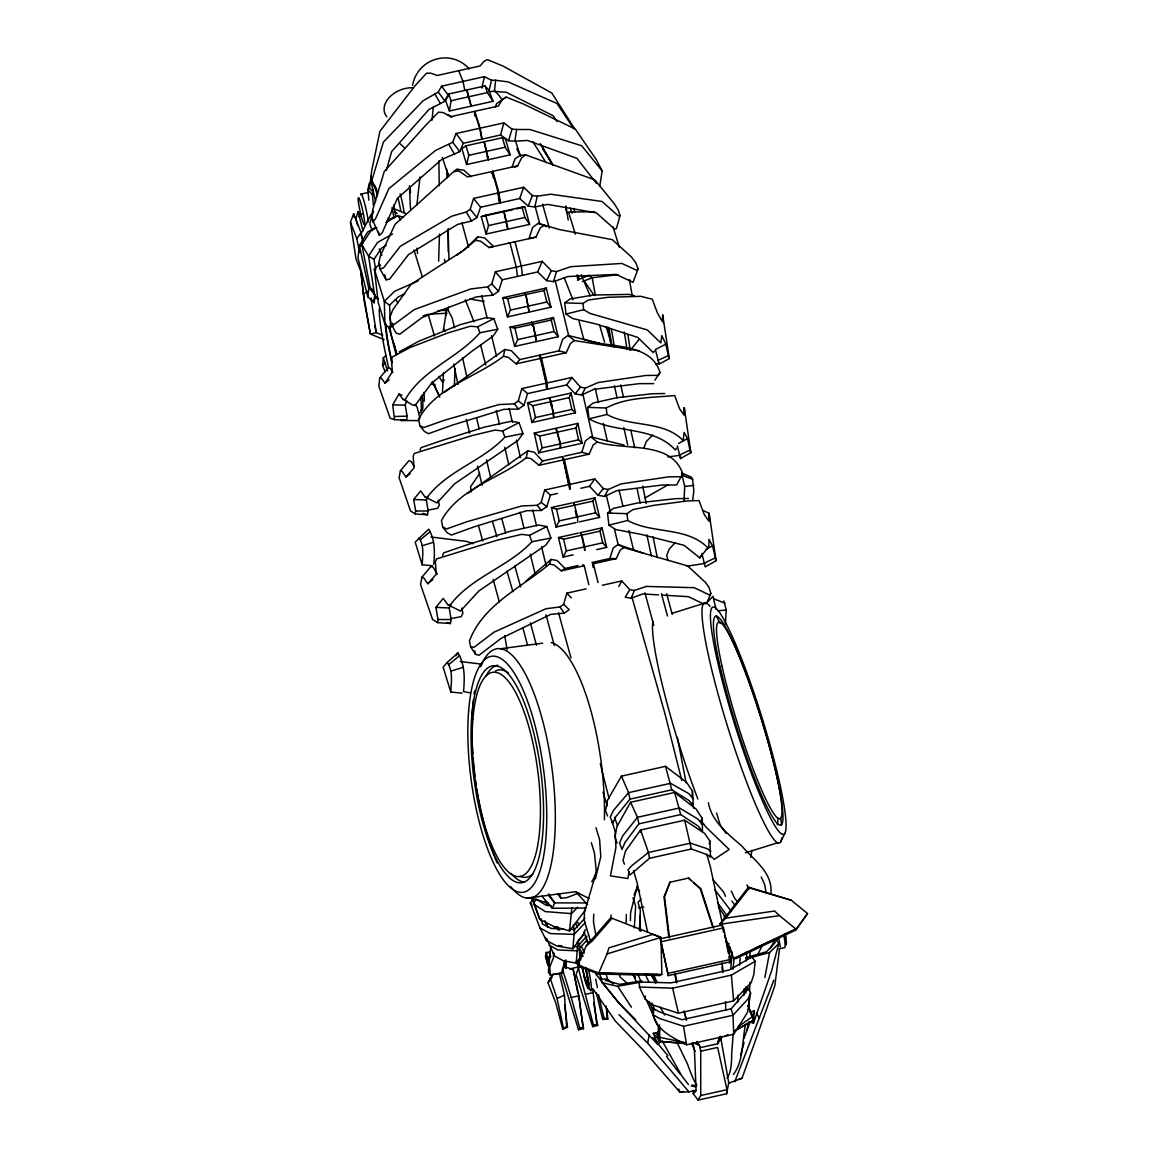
<?xml version="1.0" encoding="UTF-8"?>
<svg xmlns="http://www.w3.org/2000/svg" width="1158" height="1158" viewBox="0 0 1158 1158"><rect width="100%" height="100%" fill="white"/><g stroke="black" fill="none" stroke-linecap="round" stroke-linejoin="round"><path stroke-width="1.5" d="M373.368 205.096L372.456 194.703L373.252 190.086M749.964 956.928L749.979 951.717M448.233 251.822L448.32 228.56M733.636 958.448L736.141 958.477L795.662 930.106L807.546 913.561L791.348 900.273L748.473 887.173L719.683 924.345L779.479 915.587L795.676 928.875L733.636 958.448L724.343 935.707M474.679 115.93L474.693 112.862M639.404 987.021L639.433 981.998L671.191 982.867L729.583 969.883L751.86 957.015L755.161 961.285L753.8 974.703L751.122 982.708L733.607 1000.903L678.429 1013.178L652.026 1004.739L645.035 998.891L639.404 987.021L672.639 988.179L731.364 975.123L755.161 961.285M668.296 975.601L660.35 938.805L722.042 925.083L723.533 927.905L730.365 959.49L730.003 961.878L668.296 975.601L660.35 938.805M693.092 798.615L693.049 805.519L689.068 800.54L671.77 789.828L629.981 799.121L615.723 816.839L612.596 823.396L610.252 817.027L613.451 810.441L628.577 792.651L670.598 783.315L688.909 793.664L693.092 798.615L692.484 791.305L686.723 782.49L665.532 766.335L621.455 776.135L607.559 800.091L605.576 810.629L607.559 816.043M640.142 916.021L639.867 931.003M732.348 951.948L730.712 968.812M553.553 952.745L553.452 957.883L549.746 967.002L550.383 975.152L562.31 972.836L565.77 959.895M640.548 832.255L640.591 829.996L684.668 820.197L704.672 833.427L709.912 841.157L710.447 857.108L707.162 854.676L691.312 849.002L649.522 858.295L630.01 874.985L628.085 869.745L631.935 865.533L648.451 852.491L690.472 843.154L707.393 848.771L710.925 851.333M593.707 914.198L593.518 922.26L595.704 934.303M610.99 918.28L611.077 915.052M626.16 922.477L626.348 914.415M630.415 920.697L630.603 912.634L637.421 885.566M438.621 261.187L439.49 234.09M433.787 564.293C434.815 552.482 435.205 539.628 428.677 529.177L415.186 542.118L422.192 564.814L432.513 565.755M748.821 1008.864L749.255 998.239M749.544 991.161L749.892 982.317M454.298 386.468L455.094 368.461M571.849 907.481L569.562 930.887L553.886 926.487L539.816 919.438L531.522 897.378M442.457 392.533L443.485 372.89M422.192 564.814C422.482 555.927 424.508 545.621 418.921 537.848M443.268 331.202L446.568 309.852L447.741 309.49L452.156 317.972L454.544 327.859M462.158 693.121L450.809 692.093C451.128 682.337 453.357 671.003 447.205 662.463L457.931 652.938C465.111 664.417 464.676 678.545 463.547 691.514L470.466 692.947M747.2 990.177L747.373 986.659M431.992 120.215L433.353 106.768M550.643 947.389L548.371 972.069L550.383 975.152M549.21 945.102L557.809 949.951L577.249 950.834L586.281 940.803L586.788 936.055L577.495 946.679L576.25 963.094L563.309 960.764L554.523 955.943L546.692 938.472M737.675 1002.394L738.095 995.258M639.404 930.178L640.331 910.318L637.986 902.429L640.953 899.1M743.841 995.562L744.29 988.585M701.487 824.25L701.907 817.982L696.059 809.037L674.651 792.463L630.574 802.262L616.896 826.624L614.999 837.292L617.084 843.01M576.394 960.865L576.25 963.094L580.317 957.319M584.891 918.236L574.513 929.512L572.906 948.706L557.128 946.144L546.475 940.614L539.99 928.007L530.321 902.893L533.143 899.028M749.921 1021.906L753.438 1023.209L754.321 1010.847L750.095 1012.005M446.134 315.569L446.568 309.852M654.342 351.163L653.228 352.539L637.725 337.369L596.153 323.994L572.472 318.479L566.016 314.064L564.684 302.875L582.937 303.425L588.467 299.98L608.211 297.273L640.635 296.318L652.244 299.198L657.368 312.877L662.362 321.533L662.694 315.005L669.324 358.546L659.119 364.148L659.22 363.004L655.891 364.104M634.323 927.949L635.641 906.106L632.992 897.812M733.246 1033.674L731.624 1054.345A40.602 12.477 81.1 0 1 727.065 1078.04M747.084 990.191L747.344 986.92L750.587 992.999L747.532 1012.338L733.723 1034.297L686.578 1044.777C671.683 1037.221 651.447 1027.826 652.678 1007.967L658.844 1011.687L681.99 1019.735L731.176 1008.806L745.144 992.507L747.344 986.92M745.824 993.072L746.374 986.5M691.948 797.283L692.484 791.305M698.086 1100.1L726.587 1093.76L726.963 1089.692L717.656 1047.44L700.72 1051.203L700.72 1095.526L698.086 1100.1L693.266 1093.76L693.193 1090.271M739.571 965.179L740.223 958.086M385.078 371.631L382.56 365.335L383.312 357.735L385.976 355.723M733 969.304L734.23 957.478M377.725 193.603L371.631 181.155L383.399 142.087L423.046 100.804L438.245 92.104L441.574 86.184L484.377 76.66L491.484 80.264L488.864 91.468L494.437 91.395L495.638 80.264L508.116 81.9L556.998 103.496L573.789 128.784M392.866 372.514L390.188 368.331L388.089 367.998L379.737 377.913L378.825 386.207L390.188 418.299L394.502 419.63L406.588 420.282L407.109 416.171L405.228 405.155L406.69 400.639M684.06 500.473L684.696 486.418L681.599 472.971L691.514 477.255L692.585 479.282L693.859 490.442L692.716 500.024M416.837 205.27L420.036 176.913M394.502 419.63L392.75 404.866L398.989 394.024L401.884 395.225M375.134 294.711L374.193 302.745L367.824 296.824L368.78 288.516L359.414 245.525L367.665 231.991L375.091 227.75M748.661 1021.834L746.997 1030.504M725.4 624.234L726.24 609.933L723.866 600.973M645.035 998.891L645.368 996.054M371.631 181.155L370.719 178.318L371.689 170.588L379.925 131.288L415.157 85.605L426.593 73.186L430.747 73.186L437.319 75.458L480.136 65.948L483.972 61.345L487.46 59.651L503.035 66.078L551.874 93.074L574.484 128.509M750.92 857.354L751.788 850.392M745.636 1024.41C741.742 1040.926 744.044 1060.337 733.39 1074.508M779.464 949.285L774.803 985.82L742.017 1078.301L728.527 1083.222M584.877 908.017L584.414 911.303L569.562 930.887M427.823 497.043L426.376 500.039L428.171 510.982L427.519 514.803L415.23 513.949L415.679 511.025L413.681 499.46L420.629 490.934L424.914 496.825L436.986 502.977L454.515 483.885L518.162 440.272L522.967 433.555L519.03 422.641L511.286 421.223L484.493 427.114L441.994 440.474L421.02 447.668L420.05 450.173M450.78 604.823L449.246 607.979L451.128 619.501L450.448 623.511L437.521 622.628L437.985 619.544L435.886 607.371L443.196 598.396L447.712 604.592L460.421 611.077L478.862 590.971L545.838 545.085L550.904 538.021L546.764 526.528L538.6 525.037L510.403 531.232L465.675 545.302L443.615 552.873L442.588 555.507M602.174 170.979L596.283 159.616L575.28 129.03L523.155 103.858L506.234 97.098L502.427 99.371L498.389 106.058L474.708 111.313L480.121 128.162L482.133 139.105L500.574 135.008L508.623 140.755L514.861 141.16L516.656 129.493L530.002 129.522L581.707 145.778L602.174 170.979L599.728 186.409M449.42 110.98L451.084 100.703L448.624 94.015L466.703 90.006L471.089 106.16L449.42 110.98L445.294 99.791L448.624 94.015M371.472 217.487L372.847 209.294L384.268 171.5L425.435 125.585L438.477 112.167L443.138 112.543L450.65 116.668L474.331 111.4L479.759 128.248L481.757 139.192L463.316 143.288L459.798 151.611L441.574 159.558L397.455 198.25L382.256 232.715L379.404 235.392L371.472 217.487L373.122 220.309M629.04 871.757L627.853 878.56L610.44 875.824L615.926 847.453L615.072 831.256L611.96 821.094M371.023 176.175L370.502 182.95L369.141 183.615L367.897 189.796L368.823 200.189M727.962 948.474L728.932 943.177M413.927 466.052L411.162 461.463L408.933 460.667L400.407 470.756L399.105 477.718L410.525 510.953L415.23 513.949M437.275 574.093L433.237 567.377L430.892 566.537L421.917 577.162L420.557 584.5L432.556 619.458L437.521 622.628M695.9 1090.489L688.894 1091.835L647.684 1043.112L649.175 1035.093M764.859 977.54L769.563 952.513L778.842 943.553L775.744 939.225M503.412 356.317L504.845 349.455L511.402 350.744L519.783 359.573L539.049 355.289L540.887 358.372L546.562 383.095L546.865 389.305L527.599 393.59L521.824 388.596L518.306 400.929L514.326 403.867L498.968 404.591L444.281 420.296L423.9 427.519L419.92 425.797L418.588 419.196C435.944 387.061 475.75 377.74 503.412 356.317L508.275 357.272L516.15 363.873L540.887 358.372M557.447 493.467L550.441 495.016L546.764 506.683L541.365 510.475L526.658 510.721L474.433 526.745L451.345 535.068L447.277 532.825L442.761 527.179L441.43 520.579C458.785 488.459 498.548 479.065 526.268 457.743L527.686 450.882L534.258 452.17L542.624 461L561.905 456.715L563.729 459.798L569.635 489.183M481.873 88.153L484.377 76.66M726.587 1093.76L728.744 1082.875L720.783 1037.944M497.491 192.387L500.401 202.809L519.681 198.525L528.222 206.138L534.793 206.964L537.24 196.194L550.701 194.211L601.972 201.463L618.184 215.779L620.037 215.634L618.169 209.96L614.174 203.591L594.865 179.895L525.718 154.911L520.333 155.23L515.006 158.805L512.024 167.288M454.718 170.704L459.61 171.398L467.571 176.957L492.324 171.456L498.316 192.923L473.579 198.423L480.556 207.224L477.009 217.53L471.639 220.99L457.569 224.391L408.557 254.557L389.493 279.223L385.99 279.787L380.027 268.974L378.666 263.199L380.49 255.542L395.066 224.305L454.718 170.704L457.193 169.256L463.793 170.197L471.074 176.609M466.587 164.537L468.802 155.302L465.994 145.821L484.073 141.797L488.256 159.717L466.587 164.537L461.897 148.658L465.994 145.821M709.232 844.023L709.912 841.157M729.395 963.224L731.856 953.005M595.386 878.965L600.785 856.761L599.627 839.709L595.965 827.695M744.087 1042.475L740.642 1054.895M729.164 953.005L729.989 949.661M719.277 1037.119L717.598 1043.792L700.662 1047.556L696.986 1041.375M585.282 929.454L584.269 933.391L572.906 948.706M807.546 913.561L795.662 930.106M500.574 135.008L503.802 122.907L511.995 129.103L516.656 129.493M778.842 943.553L771.474 971.287L753.438 1023.209M561.456 973.342L564.974 960.503M620.037 215.634L616.418 228.575L614.71 229.154L596.298 212.826L547.56 204.387L534.793 206.964M386.338 170.429L391.621 151.64L428.981 109.431L445.063 101.209L448.493 95.578L441.574 86.184M577.972 565.582L565.017 568.462L557.172 560.53L551.078 559.415L549.457 564.091C521.245 587.772 483.031 604.65 469.41 640.996L470.684 646.83L474.129 647.264L493.974 632.181L545.983 608.717L559.98 606.98L563.642 604.317L566.798 593.157L586.165 588.857M442.761 527.179L446.727 528.902L467.108 521.679L521.809 505.959L537.182 505.293L541.148 502.355L544.665 490.022L569.418 484.522M686.086 1043.43L658.612 1041.303L658.323 1028.941L659.452 1025.004L659.742 1037.365L658.612 1041.303L685.377 1043.59M508.623 140.755L511.995 129.103M475.533 240.328L480.671 241.197L489.023 247.551L493.569 246.509L484.637 237.955L477.704 236.797L475.533 240.328L462.389 251.127L410.931 284.419L392.692 309.953L390.043 317.031L390.912 323.661L394.545 324.182L414.217 309.606L470.756 288.95L487.663 286.88L491.803 283.942L495.334 271.768L542.234 261.346L551.367 270.697L556.506 271.58L570.952 266.673L621.889 263.445L636.77 270.335L638.116 268.714L635.597 262.461L631.356 256.902L612.293 239.663L559.372 229.559L538.311 223.32L532.723 227.257L528.974 238.635L535.922 237.129L540.236 227.952L544.376 225.028M486.071 234.046L488.546 225.549L485.68 215.171L503.773 211.161L507.74 229.241L486.071 234.046L481.279 216.676L485.68 215.171M373.527 211.089L369.72 224.001L372.254 230.63M390.912 323.661L396.094 333.142L399.799 334.184L422.077 317.538L476.155 296.926L492.903 295.131L498.533 291.324L502.239 279.816L537.659 271.942L546.619 280.641L553.51 281.669L556.506 271.58M360.572 216.285L358.112 211.494L355.839 218.862L357.663 225.636M607.038 953.917L608.92 947.837L652.909 934.361L660.986 937.387L661.855 974.399L659.481 975.514L598.31 973.965L578.435 966.221L577.408 964.715L586.324 945.84L610.729 917.802L660.986 937.387L607.038 953.917L598.31 973.965M380.027 268.974L383.428 267.961L400.263 246.307L451.634 216.228L466.254 211.986L470.206 209.308L473.579 198.423M419.92 425.797L424.436 431.442L428.518 433.685L451.591 425.362L503.817 409.339L518.523 409.049L523.923 405.257L527.599 393.59M584.298 339.497C607.907 348.312 651.057 341.842 659.93 372.456L658.641 375.337L645.976 375.467L598.035 382.574L585.326 388.075L580.462 387.119L571.893 377.465L566.725 384.905L547.444 389.175L539.642 355.159L558.909 350.874L562.614 339.352L567.985 335.429L599.54 343.289M564.236 456.194L581.765 452.3L585.47 440.778L590.841 436.856L624.075 445.092M598.035 582.59L593.403 563.729L592.028 562.455L609.846 558.503L613.19 548.081L618.126 544.506L643.443 553.235M719.813 1037.235L717.598 1043.792L721.695 1037.336L720.464 1036.323M638.116 268.714L633.064 282.335L616.143 274.403L567.912 276.53L553.51 281.669M519.681 198.525L523.648 187.292L532.347 195.499L537.24 196.194M677.314 445.873L680.542 458.554L690.863 452.691L684.291 407.659L684.103 415.157L679.659 408.933L674.68 395.544C652.403 397.701 625.971 397.151 606.227 408.007L587.728 407.37L589.017 418.878C615.651 433.541 653.228 425.768 675.346 449.999L676.388 448.175M361.716 273.664L356.013 259.045L350.454 222.365L353.639 213.68L361.05 232.657L362.932 243.05M412.552 85.345C417.589 58.088 451.012 48.39 469.337 69.002M447.234 310.416L448.464 307.044M669.512 937.98L664.533 896.726L670.033 882.179L664.026 896.885L668.832 937.343M734.794 1081.63L773.819 980.218M743.914 1038.451L750.21 1021.79M634.309 590.45L629.778 589.61L625.248 597.239L631.313 598.237L634.309 590.45L646.265 586.426L694.192 587.685L709.449 594.966L710.867 593.432L709.13 587.699L705.729 582.648L687.591 565.871L623.786 547.575L618.126 544.506L614.362 528.685M372.688 221.989L375.438 218.963L388.871 188.638L435.394 150.554L452.706 142.289L456.078 133.517L479.759 128.248M491.571 173.396L492.324 171.456M492.15 173.266L492.903 171.326L517.64 165.826L521.766 157.589L525.718 154.911M634.106 894.96L635.988 890.082M528.222 206.138L532.347 195.499M580.925 965.989L578.407 968.421L576.033 974.515L592.679 1026.61L597.658 1025.496L593.605 1002.582M643.949 447.697L646.425 441.43L652.649 435.003M752.425 1015.595L754.321 1010.847M575.468 412.827L571.849 409.44L569.215 397.614L571.068 393.025L549.399 397.845L551.136 401.638L553.799 417.633L575.468 412.827L571.068 393.025M582.199 443.21L578.58 439.823L575.946 427.997L577.799 423.408L556.13 428.228L560.501 443.847L560.53 448.016L582.199 443.21L577.799 423.408M750.587 992.999L748.198 998.703L733 1015.262L683.538 1026.263L659.394 1018.447L653.112 1014.669M706.8 602.927L710.867 593.432M537.659 271.942L542.234 261.346M495.248 106.898L496.681 103.612L506.234 97.098M590.841 436.856L597.253 441.965C624.828 450.94 671.394 440.214 682.771 473.825L681.483 476.72L668.817 476.835L620.862 483.943L608.182 489.501L603.304 488.546L594.734 478.891L569.997 484.391L570.228 489.052M585.89 908.06L552.294 908.277L554.682 902.878L548.718 893.976M507.421 316.901L510.446 310.083L507.624 298.619L502.702 297.707L507.421 316.901L529.09 312.081L525.718 294.61L524.371 292.887L502.702 297.707M514.659 346.416L517.684 339.598L514.861 328.134L509.94 327.222L514.659 346.416L536.328 341.596L532.941 324.11L531.609 322.402L509.94 327.222M564.612 1004.956L567.492 1027.276L562.73 1029.115L555.782 1002.944L547.995 982.679L552.757 974.211M539.642 355.159L541.466 358.242L566.219 352.741L570.431 343.463L574.411 340.539L638.984 350.787M562.484 456.585L564.322 459.668L589.06 454.168L593.287 444.889L597.253 441.965M593.403 563.729L616.288 558.634L620.123 550.238L623.786 547.575M546.619 280.641L551.367 270.697M757.462 955.205L762.239 945.521M770.345 948.605L773.558 942.294L776.989 939.818M780.666 841.721L784.95 833.369M361.614 232.845L371.342 214.071M556.028 527.049L559.256 520.883L556.491 509.216L551.411 507.522L556.028 527.049L576.033 522.605M563.121 557.07L566.349 550.904L563.584 539.237L558.489 537.529L563.121 557.07L573.123 554.841M566.725 384.905L575.135 393.865L581.663 395.008L585.326 388.075M580.809 488.271L589.567 486.317L597.977 495.291L604.519 496.435L608.182 489.501M618.835 586.44L621.759 580.94L629.778 589.61M592.679 1026.61L593.461 1025.148L578.407 968.421M688.474 498.447L675.302 498.693L637.942 502.89L613.32 508.42L607.53 513.023L608.891 525.124L615.694 529.553L640.635 534.258L684.146 545.346L699.75 557.866L708.841 546.547L708.957 539.324L712.561 545.867L716.078 560.704L705.208 566.884L701.82 553.538M699.75 557.866L700.851 555.956M594.951 497.839L573.282 502.659L574.788 505.149L592.867 501.139L594.951 497.839L599.583 517.38L579.579 521.824M602.044 527.845L580.375 532.666L581.881 535.17L599.96 531.146L602.044 527.845L606.676 547.387L596.674 549.616M379.737 377.913L381.3 378.174L385.064 383.168L392.374 371.776L391.462 360.051L392.432 356.954L409.946 347.603L448.03 332.882L470.293 326.252L477.689 326.817L493.815 318.624L497.752 329.248L493.105 336.124L471.161 351.786L431.529 383.211L415.129 405.459L412.436 404.938L403.143 399.322L398.989 394.024M654.863 380.229L659.93 372.456M682.771 473.825L676.562 484.999L662.173 485.014L616.635 490.717L604.519 496.435M378.55 298.952L374.685 295.406L370.169 287.662L361.846 244.555L370.748 230.963L376.799 227.547M375.742 269.828L373.947 259.32L381.59 248.087L386.28 245.38M359.516 252.473L356.852 238.736L361.05 232.657M479.745 473.434L470.582 486.635L471.132 491.991M589.567 486.317L594.734 478.891M562.73 1029.115L566.609 1026.379L564.467 995.098L559.459 973.864M531.913 422.496L535.474 417.531L553.553 413.507L550.918 401.681L549.181 397.889L527.512 402.709L531.913 422.496L553.582 417.691L553.553 413.507M538.658 452.879L542.205 447.914L560.284 443.89L555.912 428.272L534.258 433.092L538.658 452.879L560.327 448.074L560.284 443.89M444.194 379.81L442.53 382.111L438.824 376.321M680.716 814.552L638.926 823.845L624.973 842.503L621.991 849.538L619.573 842.995L622.628 835.96L637.465 817.302L679.5 807.966L698.086 819.184L702.399 824.583L702.443 831.661L698.303 826.19L680.716 814.552L674.651 792.463M547.995 982.679L552.207 977.048M392.359 323.227L389.074 327.468L396.137 354.594M719.683 924.345L725.805 918.149L749.284 887.853L791.348 900.273M497.752 329.248L479.904 332.766C457.975 358.112 422.236 369.518 405.155 399.713L403.143 399.322M575.135 393.865L580.462 387.119M597.977 495.291L603.304 488.546M630.14 350.411L638.724 339.887M522.967 433.555L504.874 437.131C482.437 461.26 447.147 470.51 427.012 497.549L424.914 496.825M550.904 538.021L531.855 541.785C508.246 567.159 471.103 576.916 449.926 605.359L447.712 604.592M578.522 1029.752L579.811 1028.203L583.039 1027.464L583.516 1028.651L578.522 1029.752L561.008 973.198M516.15 363.873L519.783 359.573M526.268 457.743L531.131 458.698L538.991 465.299L542.624 461M455.63 655.66L457.931 652.938M447.205 662.463L443.109 667.138L450.809 692.093M525.92 294.552L544.014 290.542L546.258 288.024L550.976 307.217L529.307 312.038L525.92 294.552L524.588 292.844L546.258 288.024M400.407 470.756L402.058 471.364L405.966 476.98L413.999 467.977L413.218 456.31L414.274 453.429L472.203 435.538L495.088 430.081L502.659 431.022L519.03 422.641M533.158 324.066L551.237 320.042L553.481 317.538L558.199 336.732L536.53 341.552L533.158 324.066L531.812 322.358L553.481 317.538M421.917 577.162L423.654 577.799L427.765 583.719L436.233 574.238L435.394 561.963L436.508 558.923L497.477 540.091L521.563 534.359L529.524 535.343L546.764 526.528M583.386 934.738L577.972 940.759L579.68 945.579M375.641 201.651L370.632 179.794L369.474 188.074L367.897 189.796L372.456 194.703M443.398 328.684L445.309 331.535M585.369 922.535L574.165 934.39L550.426 933.58L539.99 928.007M602.696 1019.445L604.013 1018.07L607.834 1019.083L602.696 1019.445L596.283 992.609M775.165 942.583L766.582 951.673L746.027 957.695L746.374 961.053M577.697 907.192L571.56 913.619L545.215 911.592L533.418 904.036L536.038 899.028L546.026 905.18L551.179 905.643M675.259 542.711L669.31 548.849L666.704 555.464L667.891 560.486M693.266 1093.76L696.088 1090.923L694.467 1050.61L692.817 1042.461L694.047 1043.474M454.703 171.76L457.193 169.256M477.704 236.797L465.516 248.825L456.831 255.238M389.566 328.119L384.905 324.139L378.232 302.513L374.381 269.163L379.52 264.14M390.651 327.396L389.551 305.176L398.323 296.868L404.822 293.944M525.718 581.33L551.078 559.415M382.56 365.335L385.223 363.076M420.354 539.787L430.255 531.594M448.783 664.591L459.668 655.587M385.064 383.168L389.175 379.795M384.152 339.656L370.372 334.025L363.511 294.248L367.187 291.237M705.859 603.868L712.966 596.254L716.064 609.325M358.748 216.792L362.28 213.926M586.324 945.84L592.028 941.251L611.916 918.381L610.729 917.802M405.966 476.98L410.164 473.622M427.765 583.719L432.918 579.579M587.728 407.37L593.214 403.013L616.621 397.744L652.128 393.763L664.649 393.517M504.845 349.455L444.831 392.026M527.686 450.882L467.673 493.409M564.684 302.875L570.156 298.938L593.518 295.029L629.272 294.407L634.222 295.681M737.776 1027.103L752.063 1016.854L748.039 1005.318L753.713 1020.169L734.027 1031.228M607.53 513.023L626.999 513.689L632.847 509.621L653.619 505.38L687.447 500.922L699.041 500.574L704.281 514.659L708.957 521.216L709.159 513.312L702.834 510.403M470.684 646.83L475.475 654.342L479.021 655.254L501.168 638.319L550.817 614.348L564.264 613.147L569.229 609.701L563.642 604.317M549.457 564.091L553.987 564.945L561.326 570.851L565.017 568.462M386.975 220.946L394.4 216.691M645.049 497.926L668.267 484.724M385.889 222.437L397.99 215.62L402.941 217.212M392.605 233.974L377.465 242.5L368.562 256.092L374.685 295.406M727.962 1034.63L724.213 1036.613M735.084 1030.548L753.713 1020.169L752.063 1016.854M678.487 443.514L687.534 438.578L684.103 432.368L683.22 440.605C663.288 420.007 630.647 427.577 606.951 414.448L589.017 418.878M706.221 549.326L712.561 545.867M399.177 351.873L419.008 341.147L460.117 324.689L486.23 317.582L493.815 318.624M566.016 314.064L583.675 309.693L590.073 313.456L647.25 329.914L660.842 342.884L661.826 335.603L665.821 344.172L655.385 349.542L659.119 364.148M514.528 167.403L517.64 165.826M679.312 455.166L689.936 450.057L687.534 438.578M703.919 563.309L715.108 557.939M740.194 955.625L745.072 953.295M753.207 949.415L774.355 939.326M581.663 395.008L593.808 389.334L639.332 383.631L653.734 383.631M563.425 1028.13L557.07 998.5L564.467 995.098M657.816 360.442L668.325 355.694L665.821 344.172M418.183 280.902L394.574 291.324L384.311 301.355L384.905 324.139M577.654 279.975L588.785 275.343L592.23 277.761L617.807 274.678M582.402 281.597L592.23 277.761L595.342 295.579M393.633 325.688L389.074 327.468L396.832 354.174M578.797 893.035L567.029 897.58L560.993 898.304L557.664 894.063M631.313 598.237L642.719 593.924L658.555 594.879M423.133 315.844L428.156 314.238L434.453 335.936M671.886 613.378L705.946 602.739M745.549 852.78L777.915 842.677M422.207 545.751L433.555 542.248M450.809 671.148L463.287 667.298M713.589 928.18L700.807 888.664L688.46 878.126L691.094 880.514M769.563 952.513L747.909 958.361L746.027 957.695M738.876 1079.097L742.017 1078.301M608.891 525.124L627.766 520.463C652.707 534.287 687.056 526.325 708.03 547.995M686.839 566.204L704.831 563.454M484.999 85.938L466.92 89.948L471.306 106.116L492.975 101.296L488.85 90.121L484.999 85.938L487.46 92.611L492.975 101.296M451.084 100.703L469.178 96.679M469.381 96.635L487.46 92.611M480.121 128.162L503.802 122.907M502.369 137.73L484.29 141.754L488.473 159.674L510.142 154.854L505.438 138.974L502.369 137.73L505.178 147.225L510.142 154.854M468.802 155.302L486.881 151.293M487.098 151.235L505.178 147.225M361.195 194.066L368.128 192.532M500.401 202.809L498.895 192.793L523.648 187.292M480.556 207.224L499.822 202.939L498.316 192.923M522.055 207.094L503.976 211.103L507.957 229.183L529.611 224.377L524.82 206.993L522.055 207.094L524.921 217.472L529.611 224.377M481.279 216.676L502.948 211.856M504.83 211.436L513.153 209.598M516.497 208.845L524.82 206.993M488.546 225.549L506.625 221.54M506.842 221.482L524.921 217.472M489.023 247.551L535.922 237.129M507.624 298.619L525.718 294.61M510.446 310.083L528.526 306.074M528.743 306.016L546.822 302.006L550.976 307.217M514.861 328.134L532.941 324.11M517.684 339.598L535.763 335.574M535.98 335.531L554.06 331.521L558.199 336.732M521.824 388.596L546.562 383.095M547.444 389.175L547.155 382.965L571.893 377.465M527.512 402.709L532.839 405.705L550.918 401.681M551.136 401.638L569.215 397.614M553.77 413.464L571.849 409.44M534.258 433.092L539.57 436.088L557.664 432.064M557.866 432.021L575.946 427.997M560.501 443.847L578.58 439.823M538.991 465.299L563.729 459.798M551.411 507.522L571.401 503.079M556.491 509.216L574.571 505.206L577.553 516.83L577.697 522.244M559.256 520.883L577.335 516.873M577.553 516.83L595.632 512.806L599.583 517.38M558.489 537.529L578.493 533.085M563.584 539.237L581.663 535.213L584.674 550.455M566.349 550.904L584.428 546.88M584.891 550.412L584.645 546.837L602.725 542.812L606.676 547.387M561.326 570.851L584.211 565.77L588.843 584.631M602.392 585.239L621.759 580.94M669.512 882.338L688.967 877.967M554.233 927.674L557.099 927.037L558.098 930.019M575.627 922.912L577.856 922.419L578.855 925.401M546.562 952.947L549.442 952.31L550.774 956.696L547.893 957.333L545.867 952.397L549.442 952.31M661.493 941.7L723.533 927.905M569.548 968.957L579.434 966.756L579.318 958.925M668.311 973.285L730.365 959.49M779.189 948.822L784.357 947.664A22.61 2.2 77.5 0 0 784.024 936.098M562.397 968.812L571.198 997.472L578.87 995.764L573.21 969.521L564.684 966.756L563.845 963.427M585.499 994.302L593.171 992.594L592.505 989.077M700.72 1095.526L726.963 1089.692M593.461 1025.148L596.717 1024.439L597.658 1025.496M683.336 1091.458L679.818 1092.124L644.297 1051.203L615.506 1021.226L593.07 989.019M551.961 974.79L562.31 972.836M513.776 242.008L514.977 241.79L521.288 266.007L522.446 275.329M508.767 243.122L509.969 242.905L516.28 267.122L517.452 276.444M427.852 510.128L437.666 508.304L439.345 504.902L438.158 500.14M450.795 618.604L461.116 616.678L462.896 613.103L461.651 608.095M657.86 1032.835L660.494 1041.78L657.787 1044.473L653.3 1033.312L659.047 1032.27M638.724 907.886L643.819 906.975M600.452 976.512L602.276 982.809L617.692 986.269L640.982 982.129L641.764 980.884L619.559 984.343L605.185 980.363M725.805 918.149L774.572 911.013L779.479 915.587M667.862 456.932L680.18 455.297L680.542 458.554M500.488 648.755L542.624 643.197M526.789 898.159L575.946 891.66M693.237 1086.349L696.667 1085.9M684.696 486.418L693.671 485.419M718.018 610.859L726.24 609.933M514.861 141.16L527.512 140.465L576.93 158.342L596.515 183.456M429.864 314.151L447.031 313.239M688.894 1091.835L679.818 1092.124L678.733 1089.027M406.588 420.282L400.711 420.455L418.081 420.615L419.833 417.85L417.083 407.109L415.172 404.475M438.057 310.576L446.901 310.33M394.849 416.489L407.109 416.171M594.633 211.726L568.549 212.044L575.338 234.075M415.679 511.025L428.171 510.982M437.985 619.544L451.128 619.501M491.484 80.264L495.638 80.264M587.251 902.936L554.682 902.878L548.168 894.989M609.846 558.503L616.288 558.634M392.75 404.866L405.228 405.155M661.855 974.399L598.121 972.792L577.408 964.715M601.118 973.313L617.127 973.719M645.599 974.443L654.487 974.674M613.031 983.764L607.53 979.205L601.06 978.915L599.641 973.806M563.772 929.034L551.251 928.47L542.422 923.968L541.032 918.801M569.143 929.281L574.513 929.512M413.681 499.46L426.376 500.039M435.886 607.371L449.246 607.979M586.686 941.801L589.538 941.946M558.446 945.579L561.905 945.782M574.021 946.477L577.495 946.679M662.072 595.082L688.46 596.688L703.963 604.158M494.437 91.395L506.22 92.249L553.177 115.742L557.041 121.576M430.95 537.008L466.413 541.379L473.304 543.695M460.262 661.522L481.612 664.156M469.945 299.082L484.189 301.398M692.05 1085.003L695.35 1085.567M691.181 1086.016L695.799 1086.797M659.742 1037.365L684.233 1042.388M431.789 384.051L435.234 384.89M362.845 246.393L359.414 245.525L357.981 257.901L367.824 296.824M558.909 350.874L566.219 352.741M581.765 452.3L589.06 454.168M529.524 897.653L548.545 903.283M422.713 513.37L427.519 514.803M447.075 622.512L450.448 623.511M382.791 335.183L376.292 332.664L370.372 334.025L364.09 300.501L360.847 271.363L363.511 294.248M682.742 475.475L692.585 479.282M714.225 599.004L725.038 603.188M656.181 974.225L659.481 975.514M392.823 208.324L405.633 213.434M538.311 223.32L546.576 226.664M694.149 1043.069L699.432 1045.471M374.077 297.215L377.32 298.75M589.046 898.42L576.25 892.167L587.511 904.716M373.947 259.32L368.562 256.092L361.846 244.555M659.351 1035.238L657.903 1031.691M394.328 211.697L397.107 213.492M447.856 114.468L451.852 117.291M368.78 288.516L374.005 292.192M389.551 305.176L384.311 301.355L374.381 269.163M518.306 400.929L523.923 405.257M541.148 502.355L546.764 506.683M567.985 335.429L574.411 340.539M590.247 939.891L591.188 940.643M370.169 287.662L372.456 289.529M748.473 887.173L749.284 887.853M631.428 973.892L635.554 977.323M628.114 983.953L620.109 977.12L619.154 973.748M544.665 490.022L550.441 495.016M693.714 882.888L700.301 888.823L712.358 925.864M582.836 564.496L584.211 565.77M399.843 143.563L404.851 148.166M710.419 855.574L714.269 859.352L729.164 849.436L706.264 827.377L700.836 820.385M618.98 1014.64L647.684 1043.112M635.713 1019.764L618.169 1002.307L595.545 973.719M566.609 1026.379L567.492 1027.276M566.798 593.157L571.386 597.948M369.474 188.074L373.252 192.127M680.05 1074.045L666.545 1056.472M491.803 283.942L498.533 291.324M495.334 271.768L502.239 279.816M713.125 879.848L723.547 891.978L725.574 896.335M541.944 896.191L552.294 908.277M653.3 1033.312L660.494 1041.78L655.92 1032.502M602.276 982.809L620.601 1004.811L657.787 1044.473L656.919 1041.418M470.206 209.308L477.009 217.53M652.938 1037.669L667.905 1055.749M714.978 889.952L731.306 911.346M514.326 403.867L518.523 409.049M537.182 505.293L541.365 510.475M717.468 902.589L726.356 914.791M737.95 902.415L734.708 898.347L731.32 891.081M378.666 263.199L380.62 265.703M718.336 906.888L725.386 917.078M452.706 142.289L459.798 151.611M438.245 92.104L445.063 101.209M456.078 133.517L463.316 143.288M726.138 833.47L720.189 825.032L716.556 813.032M688.402 1084.496L681.628 1075.695L662.275 1040.97M731.885 901.011L734.751 905.122M559.98 606.98L564.264 613.147M636.683 887.187L639.578 891.385M593.953 295.16L583.14 279.396L590.218 295.956M617.692 986.269L631.414 1007.199M439.504 396.311L432.224 381.503M487.663 286.88L492.903 295.131M532.709 141.493L546.127 162.713M636.582 887.535L638.449 890.502M530.321 902.893L532.058 905.657M542.566 148.513L552.858 165.305M573.08 502.702L574.571 505.206M580.158 532.723L581.663 535.213M466.254 211.986L471.639 220.99M756.246 1012.83L759.489 1018.258M541.293 145.43L553.061 165.29M540.193 143.462L553.003 165.145M651.997 974.935L656.195 982.129M397.99 215.62L400.509 219.933M434.771 93.798L440.344 103.424M448.899 144.547L454.631 154.55M676.388 1041.085L687.562 1064.144A40.602 4.777 74 0 0 696.754 1084.771M654.863 1010.181L651.78 1003.002M660.407 1007.243L664.678 1015.088M651.664 975.832L655.66 983.185M370.719 178.318L376.857 190.1M648.842 981.868L645.18 974.182M633.658 974.877L635.25 978.047M545.317 900.895L547.647 905.759M557.736 926.834L559.285 930.077M516.815 148.702L519.884 155.201M544.868 920.726L547.806 926.965M632.876 974.283L636.553 982.129M761.182 876.968L764.57 884.234L766.162 892.832M746.91 884.857L748.951 889.228M630.574 802.262L637.465 817.302L638.926 823.845M691.5 1043.242L695.118 1051.189M433.367 383.11L439.736 397.136M648.871 1001.612L653.894 1012.657M637.682 974.052L641.257 982.027M653.416 974.341L656.977 982.404M646.425 1000.049L659.785 1030.403M621.455 776.135L628.577 792.651L629.981 799.121M564.25 277.833L572.964 299.835M465.313 299.835L474.013 321.837M458.655 70.725L463.041 81.407L464.749 90.136M624.48 864.201L623.018 860.466L625.508 851.014L640.591 829.996L648.451 852.491L649.522 858.295M350.454 222.365L356.852 238.736M360.804 234.408L363.322 240.893M581.359 274.692L582.546 277.819M379.231 248.869L381.764 255.498M559.271 893.773L560.993 898.304M545.259 937.343L546.475 940.614M477.689 326.817L479.904 332.766M583.907 931.886L588.148 943.495M553.292 952.585L554.523 955.943M502.659 431.022L504.874 437.131M529.524 535.343L531.855 541.785M577.162 942.076L578.899 946.926M689.936 450.057L690.863 452.691L689.661 448.899M668.325 355.694L669.324 358.546M614.58 817.302L617.504 825.712M532.955 899.621L539.816 919.438M550.079 978.018L557.07 998.5M576.119 924.417L577.118 927.399M515.484 140.943L520.507 156.243M442.342 157.459L448.479 176.19M570.301 208.078L571.965 213.231M603 792.231L607.313 805.823M383.312 357.735L387.554 370.936M715.224 558.055L716.078 560.704L709.159 513.312L709.478 520.275M606.141 326.686L611.8 344.838M613.06 226.968L619.342 247.291M444.426 259.406L445.425 262.649M414.028 250.012L422.381 277.124M564.337 963.456L565.77 968.131M692.31 803.232L693.859 808.313M708.421 802.697C711.736 821.905 728.44 834.209 742.119 846.339C754.336 860.626 773.486 872.944 770.794 894.381M591.333 842.691L594.445 852.983L596.341 872.09L584.428 912.33L584.24 920.393L590.667 941.468M547.85 963.123L549.428 966.597L547.893 957.333M546.113 922.477L547.444 926.863M665.532 766.335L671.77 789.828M487.532 156.489L488.473 159.674M487.315 156.547L488.256 159.717M706.756 854.372L710.274 866.372L722.331 923.143M633.542 870.657L637.074 882.642L647.684 932.364M599.685 325.398L604.577 342.189M492.44 521.361L496.941 536.791M506.929 571.097L512.922 591.666M684.089 1011.875L686.52 1020.343M542.523 204.04L549.297 228.039M731.176 1008.806L733 1015.262L733.723 1034.297M684.016 1010.847L686.361 1019.17M492.903 171.326L498.895 192.793M492.642 175.017L493.612 178.491M498.36 197.728L499.822 202.939M571.198 997.472L579.811 1028.203M501.863 519.03L505.713 532.955M514.832 566.016L520.608 586.903M631.761 596.515L665.213 714.66L681.801 780.492M558.561 612.799L570.952 657.903M606.112 974.023L607.53 979.205M666.675 593.837L672.248 614.391M661.435 593.75L667.486 616.013M644.934 592.838L653.778 625.363M535.068 206.254L539.802 223.624M461.941 222.814L468.556 247.146M545.983 614.826L554.364 645.657M530.393 622.888L536.444 645.151M522.794 627.636L527.44 644.76M478.428 525.356L482.698 541.018M493.149 579.333L499.315 601.957M373.252 299.285L374.193 302.745M546.156 923.129L547.068 926.501M378.536 232.179L379.404 235.392M579.072 321.258L583.849 339.714M480.57 344.925L485.767 365.06M684.668 820.197L691.312 849.002M600.293 763.846L609.036 798.484M358.112 211.494L362.946 230.804M564.786 963.774L565.524 966.727M555.275 280.945L568.911 336.457M544.014 290.542L546.822 302.006M551.237 320.042L554.06 331.521M592.447 564.163L593.272 567.579M531.812 322.358L532.68 325.847M531.609 322.402L532.463 325.89M481.699 295.768L487.229 318.262M491.484 335.559L496.579 356.317M619.067 490.152L622.903 505.93M628.852 530.48L633.542 549.775M520.116 512.14L523.952 527.932M530.335 554.233L535.01 573.528M606.372 495.566L610.584 512.994M532.752 510.099L536.53 525.775M541.568 546.706L546.185 565.871M457.975 384.514L453.733 364.09M466.298 419.268L469.627 433.164M477.545 466.182L482.119 485.303M592.867 501.139L595.632 512.806M599.96 531.146L602.725 542.812M581.881 535.17L584.645 546.837M575.222 510.794L576.756 517.308M466.775 376.48L462.52 357.663M476.633 418.197L479.108 428.619M486.505 459.9L490.616 477.284M598.454 994.606L604.013 1018.07M384.774 274.634L385.99 279.787M672.639 988.179L678.429 1013.178M564.351 961.487L565.871 968.045M595.241 388.523L598.469 402.535M603.304 423.553L607.342 441.068M541.466 358.242L547.155 382.965M564.322 459.668L569.997 484.391M562.875 458.279L568.737 483.798M546.084 385.904L546.865 389.305M496.29 410.525L499.518 424.537M504.772 447.292L508.796 464.807M582.792 393.879L592.824 437.811M509.173 408.398L512.386 422.453M516.41 440.026L520.42 457.598M374.714 325.659L376.292 332.664L370.965 297.91M614.377 385.744L617.113 397.947M623.771 427.563L627.694 444.99M699.75 1046.904L700.72 1051.203M620.731 384.948L623.453 397.151M630.835 430.284L634.714 447.726M550.499 402.796L551.237 406.096M532.839 405.705L535.474 417.531M539.57 436.088L542.205 447.914M474.722 650.868L475.475 654.342M722.042 925.083L723.562 932.089M728.874 956.624L730.003 961.878M391.954 207.673L394.053 217.849M375.221 186.206L377.45 196.513M637.146 488.966L640.142 503.079M646.888 534.822L651.389 555.985M393.474 205.082L395.718 215.678M674.752 974.095L676.562 982.78M675.114 973.328L676.909 981.998M642.69 486.128L646.265 503.6M653.054 536.791L657.339 557.751M725.878 940.745L728.368 953.077M565.64 207.369L566.682 212.594M388.162 217.733L388.827 221.077M577.871 993.521L573.21 969.521M578.522 996.893L579.188 1000.28M778.726 938.429L780.347 946.868M595.748 979.103L597.369 987.542M677.43 737.4L686.115 782.88M629.416 279.599L632.21 295.637M504.743 635.655L507.103 649.739M574.05 208.382L574.629 211.842M683.538 1026.263L686.578 1044.777M639.809 924.287L640.924 931.119M565.929 205.907L568.202 220.049M577.002 274.88L577.856 280.193M579.449 1002.061L583.516 1028.651M721.97 962.906L723.243 971.692M721.941 967.234L722.693 972.532M573.398 924.924L574.136 930.221M578.87 995.764L583.039 1027.464M353.639 213.68L354.102 217.255M582.937 303.425L583.675 309.693M578.305 275.343L578.725 278.832M626.999 513.689L627.766 520.463M606.227 408.007L606.951 414.448M593.171 992.594L596.717 1024.439M606.806 1008.922L607.834 1019.083M417.054 248.159L417.531 253.544M731.364 975.123L733.607 1000.903M662.694 315.005L663.375 322.966M606.184 1006.041L607.241 1018.591M410.062 187.379L410.511 192.706M448.204 173.222L448.493 176.682M701.907 817.982L702.399 824.583M684.291 407.659L684.523 412.61M409.425 185.729L410.482 209.091M448.045 229.487L449 259.551M725.574 1001.612L725.748 1010.413M446.771 169.213L446.945 178.086M746.606 951.587L746.736 958.578M566.146 961.864L566.233 968.117M438.882 160.644L439.229 185.7M607.849 327.019A51.415 4.994 77.5 0 1 610.498 342.522M608.732 327.569A56.12 5.457 77.5 0 1 611.945 346.459M611.381 329.408A57.987 5.645 77.5 0 1 614.362 347.125M624.249 332.042A57.987 5.645 77.5 0 1 626.941 349.615M627.926 334.821A54.918 5.341 77.5 0 1 629.995 349.658M551.208 642.574A125.802 38.648 82.5 0 1 604.389 819.792M597.311 869.253A125.802 38.648 82.5 0 1 591.81 881.716M480.729 666.704A125.802 38.663 82.5 0 1 551.744 766.712A125.802 38.663 82.5 0 1 510.635 886.565M497.173 863A125.802 38.663 82.5 0 1 494.944 857.731M494.336 856.211A125.802 38.663 82.5 0 1 476.821 788.888M476.285 785.413A125.802 38.663 82.5 0 1 475.533 780.159M475.07 776.656A125.802 38.663 82.5 0 1 473.101 757.462M472.84 753.974A125.802 38.663 82.5 0 1 473.434 699.577M474.085 694.308A125.802 38.663 82.5 0 1 474.577 690.906M523.937 882.049A109.402 33.625 82.5 0 1 511.069 873.407M486.186 675.693A109.402 33.625 82.5 0 1 497.752 665.213M533.071 873.624A104.582 32.134 82.5 0 1 520.145 876.331M495.363 671.032A104.582 32.134 82.5 0 1 508.203 672.827M360.674 194.703A16.936 1.65 77.5 0 1 364.162 201.796A16.936 1.65 77.5 0 1 368.374 221.829M398.12 198.409A16.936 1.65 77.5 0 1 400.769 211.002M400.103 193.82A13.939 1.361 77.5 0 1 404.128 212.971M423.886 392.374A49.678 4.835 77.5 0 1 424.146 401.305M422.192 395.312A56.12 5.457 77.5 0 1 421.078 410.323M395.79 299.893A57.987 5.645 77.5 0 1 397.759 302.759M420.615 397.093A57.987 5.645 77.5 0 1 419.471 412.595M388.827 368.432A54.918 5.341 77.5 0 1 379.404 308.332M389.913 328.611A54.918 5.341 77.5 0 1 390.839 331.825M394.096 344.056A54.918 5.341 77.5 0 1 396.572 354.362M391.911 363.019A42.933 4.169 77.5 0 1 385.136 322.749M391.969 361.759A38.648 3.764 77.5 0 1 386.034 324.008M697.854 798.977A125.802 14.837 72.7 0 1 652.967 621.296M781.766 838.016A125.802 14.837 72.7 0 1 726.949 724.532A125.802 14.837 72.7 0 1 710.086 606.43M716.18 615.882A125.802 14.837 72.7 0 1 720.146 623.424M780.709 818.113A125.802 14.837 72.7 0 1 781.52 824.829M777.93 818.04A109.402 12.912 72.7 0 1 777.279 824.684M732.522 955.191A22.61 2.2 77.5 0 1 731.581 952.412M731.074 950.819A22.61 2.2 77.5 0 1 729.829 946.448M724.416 918.077A22.61 2.2 77.5 0 1 724.43 915.689M785.442 934.593A20.265 1.969 77.5 0 1 785.746 944.971M785.066 934.781A16.733 1.621 77.5 0 1 785.457 937.893M784.69 933.724A14.866 1.448 77.5 0 1 785.037 936.489M588.8 970.896A22.61 2.2 77.5 0 1 589.306 988.223M580.78 947.606A22.61 2.2 77.5 0 1 584.24 953.135M585.977 967.987A20.265 1.969 77.5 0 1 588.857 988.628A20.265 1.969 77.5 0 1 583.545 974.906M580.39 959.837A20.265 1.969 77.5 0 1 583.01 956.595M586.223 970.751A16.733 1.621 77.5 0 1 587.627 985.415A16.733 1.621 77.5 0 1 582.199 967.567M580.766 959.649A16.733 1.621 77.5 0 1 581.823 954.742M588.901 985.125A16.733 1.621 77.5 0 1 587.859 983.287M581.649 956.247A16.733 1.621 77.5 0 1 582.069 952.614M588.973 982.766A14.866 1.448 77.5 0 1 588.51 983.33M585.991 970.578A14.866 1.448 77.5 0 1 587.236 983.605A14.866 1.448 77.5 0 1 582.416 967.741M580.795 957.941A14.866 1.448 77.5 0 1 582.083 956.349M494.408 90.874A37.678 32.742 -22.9 0 1 501.704 99.53M386.786 116.755A23.29 16.371 -20.8 0 1 389.131 97.605A23.29 16.371 -20.8 0 1 413.044 87.762M545.751 954.481L545.461 956.928L548.038 965.425L545.751 954.481M468.657 710.708A119.057 36.578 82.5 0 0 519.754 892.311A119.057 36.578 82.5 0 0 533.534 719.856A119.057 36.578 82.5 0 0 468.657 710.708M471.784 715.933A109.402 33.625 82.5 0 0 518.755 882.743A109.402 33.625 82.5 0 0 531.421 724.184A109.402 33.625 82.5 0 0 471.784 715.933M472.869 719.408A103.019 31.657 82.5 0 0 517.09 876.534A103.019 31.657 82.5 0 0 529.018 727.311A103.019 31.657 82.5 0 0 472.869 719.408M358.575 203.287A13.968 1.361 77.5 0 0 364.307 224.811A13.968 1.361 77.5 0 0 361.484 205.603A13.968 1.361 77.5 0 0 358.575 203.287M716.831 658.337A119.057 14.041 72.7 0 0 782.345 834.281A119.057 14.041 72.7 0 0 745.68 669.57A119.057 14.041 72.7 0 0 716.831 658.337M719.306 663.259A109.402 12.926 72.7 0 0 779.58 825.046A109.402 12.926 72.7 0 0 745.969 673.884A109.402 12.926 72.7 0 0 719.306 663.259M722.056 666.429A103.019 12.159 72.7 0 0 778.755 818.663A103.019 12.159 72.7 0 0 747.04 676.156A103.019 12.159 72.7 0 0 722.056 666.429"/></g></svg>
